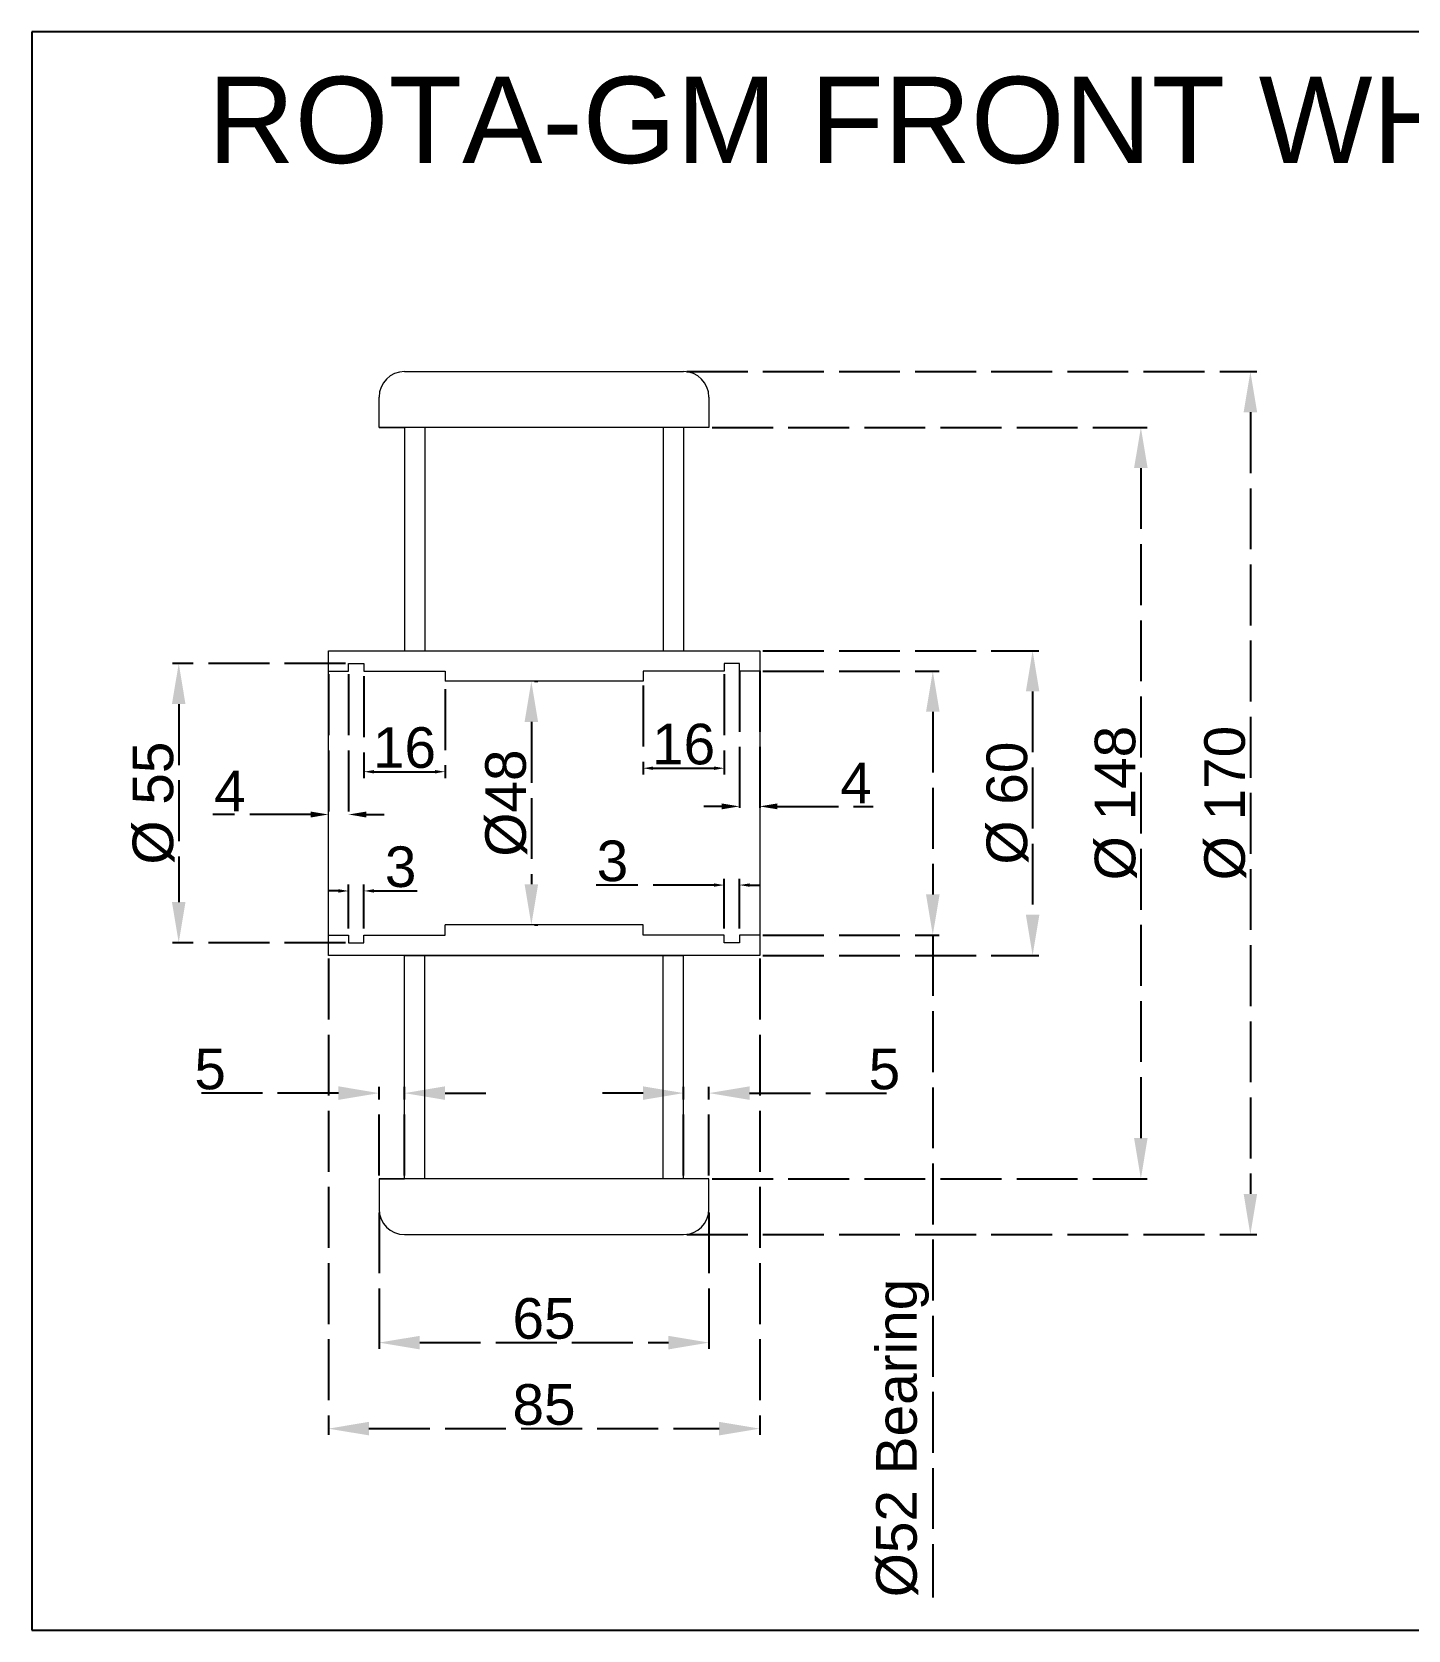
# Model space of a CAD drawing. Header units: millimetres. Extents: x 1123 to 8668, y 987 to 6637.
# Drawn here: x 2027.3 to 2298.4, y 3064.1 to 3378.9 of the extents above; entities that cross this region are included whole.
import ezdxf

# ---------------------------------------------------------------- set-up
doc = ezdxf.new("R2010")
doc.units = ezdxf.units.MM
doc.linetypes.add('ACAD_ISO02W100', pattern=[15, 12, -3])
doc.layers.get('0').update_dxf_attribs({"true_color": 0xc2ced6})
doc.styles.get("Standard").update_dxf_attribs({"font": 'arial.ttf'})
doc.dimstyles.new('gowri shankar', dxfattribs={"dimtxt": 8, "dimasz": 8, "dimexe": 1.25, "dimexo": 0.625, "dimtad": 1, "dimtxsty": 'Standard', "dimcen": 2.5, "dimadec": 0, "dimazin": 0, "dimtfac": 1, "dimtofl": 0, "dimtmove": 0, "dimatfit": 3, "dimfxl": 1, "dimarcsym": 0})

# ---------------------------------------------------------------- blocks, each defined once
blk = doc.blocks.new('*D24')
at = {"color": 0, "linetype": 'ACAD_ISO02W100', "lineweight": -2, "transparency": 16777216}
for p, q in [((2156.32, 3312), (2268.62, 3312)), ((2267.37, 3304), (2267.37, 3150)), ((2156.32, 3142), (2268.62, 3142))]:
    blk.add_line(p, q, dxfattribs=at)
at = {"color": 0, "linetype": 'ACAD_ISO02W100', "transparency": 16777216}
for points in [[(2266.04, 3304), (2268.7, 3304), (2267.37, 3312)], [(2266.04, 3150), (2268.7, 3150), (2267.37, 3142)]]:
    blk.add_solid(points, dxfattribs=at)
at = {"layer": 'Defpoints', "color": 0, "linetype": 'ACAD_ISO02W100', "transparency": 16777216}
for p in [(2155.69, 3312), (2155.69, 3142), (2267.37, 3142)]:
    blk.add_point(p, dxfattribs=at)
at = {"color": 0, "linetype": 'ACAD_ISO02W100', "lineweight": 15, "transparency": 16777216, "insert": (2262.44, 3227), "char_height": 8, "attachment_point": 5, "rotation": 90}
blk.add_mtext('%%C 170', dxfattribs=at)
blk = doc.blocks.new('*D55')
at = {"color": 0, "linetype": 'ACAD_ISO02W100', "lineweight": -2, "transparency": 16777216}
for p, q in [((2161.32, 3301), (2247.04, 3301)), ((2245.79, 3293), (2245.79, 3161)), ((2161.32, 3153), (2247.04, 3153))]:
    blk.add_line(p, q, dxfattribs=at)
at = {"color": 0, "linetype": 'ACAD_ISO02W100', "transparency": 16777216}
for points in [[(2244.45, 3293), (2247.12, 3293), (2245.79, 3301)], [(2244.45, 3161), (2247.12, 3161), (2245.79, 3153)]]:
    blk.add_solid(points, dxfattribs=at)
at = {"layer": 'Defpoints', "color": 0, "linetype": 'ACAD_ISO02W100', "transparency": 16777216}
for p in [(2160.69, 3301), (2160.69, 3153), (2245.79, 3153)]:
    blk.add_point(p, dxfattribs=at)
at = {"color": 0, "linetype": 'ACAD_ISO02W100', "lineweight": 15, "transparency": 16777216, "insert": (2240.85, 3227), "char_height": 8, "attachment_point": 5, "rotation": 90}
blk.add_mtext('%%C 148', dxfattribs=at)
blk = doc.blocks.new('*D56')
at = {"color": 0, "linetype": 'ACAD_ISO02W100', "lineweight": -2, "transparency": 16777216}
for p, q in [((2171.32, 3257), (2225.71, 3257)), ((2224.46, 3249), (2224.46, 3205)), ((2171.32, 3197), (2225.71, 3197))]:
    blk.add_line(p, q, dxfattribs=at)
at = {"color": 0, "linetype": 'ACAD_ISO02W100', "transparency": 16777216}
for points in [[(2223.13, 3249), (2225.79, 3249), (2224.46, 3257)], [(2223.13, 3205), (2225.79, 3205), (2224.46, 3197)]]:
    blk.add_solid(points, dxfattribs=at)
at = {"layer": 'Defpoints', "color": 0, "linetype": 'ACAD_ISO02W100', "transparency": 16777216}
for p in [(2170.69, 3257), (2170.69, 3197), (2224.46, 3197)]:
    blk.add_point(p, dxfattribs=at)
at = {"color": 0, "linetype": 'ACAD_ISO02W100', "lineweight": 15, "transparency": 16777216, "insert": (2219.53, 3227), "char_height": 8, "attachment_point": 5, "rotation": 90}
blk.add_mtext('%%C 60', dxfattribs=at)
blk = doc.blocks.new('*D57')
at = {"color": 0, "linetype": 'ACAD_ISO02W100', "lineweight": -2, "transparency": 16777216}
for p, q in [((2171.32, 3253), (2206.04, 3253)), ((2204.79, 3245), (2204.79, 3209)), ((2171.32, 3201), (2206.04, 3201)), ((2204.79, 3201), (2204.79, 3070.52))]:
    blk.add_line(p, q, dxfattribs=at)
at = {"color": 0, "linetype": 'ACAD_ISO02W100', "transparency": 16777216}
for points in [[(2203.46, 3245), (2206.13, 3245), (2204.79, 3253)], [(2203.46, 3209), (2206.13, 3209), (2204.79, 3201)]]:
    blk.add_solid(points, dxfattribs=at)
at = {"layer": 'Defpoints', "color": 0, "linetype": 'ACAD_ISO02W100', "transparency": 16777216}
for p in [(2170.69, 3253), (2170.69, 3201), (2204.79, 3201)]:
    blk.add_point(p, dxfattribs=at)
at = {"color": 0, "linetype": 'ACAD_ISO02W100', "lineweight": 15, "transparency": 16777216, "insert": (2198.84, 3101.92), "char_height": 8, "attachment_point": 5, "rotation": 90}
blk.add_mtext('%%C52 Bearing', dxfattribs=at)
blk = doc.blocks.new('*D25')
at = {"color": 0, "linetype": 'ACAD_ISO02W100', "lineweight": -2, "transparency": 16777216}
for p, q in [((2095.69, 3146.37), (2095.69, 3119.46)), ((2160.69, 3146.37), (2160.69, 3119.46)), ((2103.69, 3120.71), (2152.69, 3120.71))]:
    blk.add_line(p, q, dxfattribs=at)
at = {"color": 0, "linetype": 'ACAD_ISO02W100', "transparency": 16777216}
for points in [[(2103.69, 3122.04), (2103.69, 3119.37), (2095.69, 3120.71)], [(2152.69, 3122.04), (2152.69, 3119.37), (2160.69, 3120.71)]]:
    blk.add_solid(points, dxfattribs=at)
at = {"layer": 'Defpoints', "color": 0, "linetype": 'ACAD_ISO02W100', "transparency": 16777216}
for p in [(2095.69, 3147), (2160.69, 3147), (2160.69, 3120.71)]:
    blk.add_point(p, dxfattribs=at)
at = {"color": 0, "linetype": 'ACAD_ISO02W100', "lineweight": 15, "transparency": 16777216, "insert": (2128.19, 3125.42), "char_height": 8, "attachment_point": 5}
blk.add_mtext('65', dxfattribs=at)
blk = doc.blocks.new('*D58')
at = {"color": 0, "linetype": 'ACAD_ISO02W100', "lineweight": -2, "transparency": 16777216}
for p, q in [((2085.69, 3196.37), (2085.69, 3102.51)), ((2170.69, 3196.37), (2170.69, 3102.51)), ((2093.69, 3103.76), (2162.69, 3103.76))]:
    blk.add_line(p, q, dxfattribs=at)
at = {"color": 0, "linetype": 'ACAD_ISO02W100', "transparency": 16777216}
for points in [[(2093.69, 3105.1), (2093.69, 3102.43), (2085.69, 3103.76)], [(2162.69, 3105.1), (2162.69, 3102.43), (2170.69, 3103.76)]]:
    blk.add_solid(points, dxfattribs=at)
at = {"layer": 'Defpoints', "color": 0, "linetype": 'ACAD_ISO02W100', "transparency": 16777216}
for p in [(2085.69, 3197), (2170.69, 3197), (2170.69, 3103.76)]:
    blk.add_point(p, dxfattribs=at)
at = {"color": 0, "linetype": 'ACAD_ISO02W100', "lineweight": 15, "transparency": 16777216, "insert": (2128.19, 3108.47), "char_height": 8, "attachment_point": 5}
blk.add_mtext('85', dxfattribs=at)
blk = doc.blocks.new('*D59')
at = {"color": 0, "linetype": 'ACAD_ISO02W100', "lineweight": -2, "transparency": 16777216}
for p, q in [((2095.69, 3153.62), (2095.69, 3171.11)), ((2100.69, 3153.62), (2100.69, 3171.11)), ((2087.69, 3169.86), (2059.12, 3169.86)), ((2108.69, 3169.86), (2116.69, 3169.86))]:
    blk.add_line(p, q, dxfattribs=at)
at = {"color": 0, "linetype": 'ACAD_ISO02W100', "transparency": 16777216}
for points in [[(2087.69, 3171.2), (2087.69, 3168.53), (2095.69, 3169.86)], [(2108.69, 3171.2), (2108.69, 3168.53), (2100.69, 3169.86)]]:
    blk.add_solid(points, dxfattribs=at)
at = {"layer": 'Defpoints', "color": 0, "linetype": 'ACAD_ISO02W100', "transparency": 16777216}
for p in [(2100.69, 3169.86), (2095.69, 3153), (2100.69, 3153)]:
    blk.add_point(p, dxfattribs=at)
at = {"color": 0, "linetype": 'ACAD_ISO02W100', "lineweight": 15, "transparency": 16777216, "insert": (2062.4, 3174.56), "char_height": 8, "attachment_point": 5}
blk.add_mtext('5', dxfattribs=at)
blk = doc.blocks.new('*D6')
at = {"color": 0, "linetype": 'ACAD_ISO02W100', "lineweight": -2, "transparency": 16777216}
for p, q in [((2155.69, 3153.62), (2155.69, 3171.11)), ((2160.69, 3153.62), (2160.69, 3171.11)), ((2147.69, 3169.86), (2139.69, 3169.86)), ((2168.69, 3169.86), (2198.55, 3169.86))]:
    blk.add_line(p, q, dxfattribs=at)
at = {"color": 0, "linetype": 'ACAD_ISO02W100', "transparency": 16777216}
for points in [[(2147.69, 3171.2), (2147.69, 3168.53), (2155.69, 3169.86)], [(2168.69, 3171.2), (2168.69, 3168.53), (2160.69, 3169.86)]]:
    blk.add_solid(points, dxfattribs=at)
at = {"layer": 'Defpoints', "color": 0, "linetype": 'ACAD_ISO02W100', "transparency": 16777216}
for p in [(2160.69, 3169.86), (2155.69, 3153), (2160.69, 3153)]:
    blk.add_point(p, dxfattribs=at)
at = {"color": 0, "linetype": 'ACAD_ISO02W100', "lineweight": 15, "transparency": 16777216, "insert": (2195.27, 3174.56), "char_height": 8, "attachment_point": 5}
blk.add_mtext('5', dxfattribs=at)
blk = doc.blocks.new('*D7')
at = {"color": 0, "linetype": 'ACAD_ISO02W100', "lineweight": -2, "transparency": 16777216}
for p, q in [((2085.69, 3252.37), (2085.69, 3223.5)), ((2089.69, 3252.37), (2089.69, 3223.5)), ((2082.19, 3224.75), (2062.91, 3224.75)), ((2093.19, 3224.75), (2096.69, 3224.75))]:
    blk.add_line(p, q, dxfattribs=at)
at = {"color": 0, "linetype": 'ACAD_ISO02W100', "transparency": 16777216}
for points in [[(2082.19, 3225.33), (2082.19, 3224.16), (2085.69, 3224.75)], [(2093.19, 3225.33), (2093.19, 3224.16), (2089.69, 3224.75)]]:
    blk.add_solid(points, dxfattribs=at)
at = {"layer": 'Defpoints', "color": 0, "linetype": 'ACAD_ISO02W100', "transparency": 16777216}
for p in [(2085.69, 3253), (2089.69, 3253), (2089.69, 3224.75)]:
    blk.add_point(p, dxfattribs=at)
at = {"color": 0, "linetype": 'ACAD_ISO02W100', "lineweight": 15, "transparency": 16777216, "insert": (2066.3, 3229.37), "char_height": 8, "attachment_point": 5}
blk.add_mtext('4', dxfattribs=at)
blk = doc.blocks.new('*D8')
at = {"color": 0, "linetype": 'ACAD_ISO02W100', "lineweight": -2, "transparency": 16777216}
for p, q in [((2092.69, 3251.98), (2092.69, 3231.93)), ((2108.69, 3249.45), (2108.69, 3231.93)), ((2094.69, 3233.18), (2106.69, 3233.18))]:
    blk.add_line(p, q, dxfattribs=at)
at = {"color": 0, "linetype": 'ACAD_ISO02W100', "transparency": 16777216}
for points in [[(2094.69, 3233.51), (2094.69, 3232.84), (2092.69, 3233.18)], [(2106.69, 3233.51), (2106.69, 3232.84), (2108.69, 3233.18)]]:
    blk.add_solid(points, dxfattribs=at)
at = {"layer": 'Defpoints', "color": 0, "linetype": 'ACAD_ISO02W100', "transparency": 16777216}
for p in [(2092.69, 3252.6), (2108.69, 3250.08), (2108.69, 3233.18)]:
    blk.add_point(p, dxfattribs=at)
at = {"color": 0, "linetype": 'ACAD_ISO02W100', "lineweight": 15, "transparency": 16777216, "insert": (2100.69, 3237.89), "char_height": 8, "attachment_point": 5}
blk.add_mtext('16', dxfattribs=at)
blk = doc.blocks.new('*D9')
at = {"color": 0, "linetype": 'ACAD_ISO02W100', "lineweight": -2, "transparency": 16777216}
for p, q in [((2163.69, 3252.37), (2163.69, 3232.62)), ((2147.69, 3250.14), (2147.69, 3232.62)), ((2149.69, 3233.87), (2161.69, 3233.87))]:
    blk.add_line(p, q, dxfattribs=at)
at = {"color": 0, "linetype": 'ACAD_ISO02W100', "transparency": 16777216}
for points in [[(2149.69, 3234.2), (2149.69, 3233.53), (2147.69, 3233.87)], [(2161.69, 3234.2), (2161.69, 3233.53), (2163.69, 3233.87)]]:
    blk.add_solid(points, dxfattribs=at)
at = {"layer": 'Defpoints', "color": 0, "linetype": 'ACAD_ISO02W100', "transparency": 16777216}
for p in [(2163.69, 3253), (2147.69, 3250.77), (2163.69, 3233.87)]:
    blk.add_point(p, dxfattribs=at)
at = {"color": 0, "linetype": 'ACAD_ISO02W100', "lineweight": 15, "transparency": 16777216, "insert": (2155.69, 3238.57), "char_height": 8, "attachment_point": 5}
blk.add_mtext('16', dxfattribs=at)
blk = doc.blocks.new('*D10')
at = {"color": 0, "linetype": 'ACAD_ISO02W100', "lineweight": -2, "transparency": 16777216}
for p, q in [((2087.69, 3209.69), (2085.69, 3209.69)), ((2089.69, 3202.3), (2089.69, 3210.94)), ((2092.69, 3202.3), (2092.69, 3210.94)), ((2094.69, 3209.69), (2103.18, 3209.69))]:
    blk.add_line(p, q, dxfattribs=at)
at = {"color": 0, "linetype": 'ACAD_ISO02W100', "transparency": 16777216}
for points in [[(2087.69, 3210.03), (2087.69, 3209.36), (2089.69, 3209.69)], [(2094.69, 3210.03), (2094.69, 3209.36), (2092.69, 3209.69)]]:
    blk.add_solid(points, dxfattribs=at)
at = {"layer": 'Defpoints', "color": 0, "linetype": 'ACAD_ISO02W100', "transparency": 16777216}
for p in [(2092.69, 3209.69), (2089.69, 3201.68), (2092.69, 3201.68)]:
    blk.add_point(p, dxfattribs=at)
at = {"color": 0, "linetype": 'ACAD_ISO02W100', "lineweight": 15, "transparency": 16777216, "insert": (2099.93, 3214.41), "char_height": 8, "attachment_point": 5}
blk.add_mtext('3', dxfattribs=at)
blk = doc.blocks.new('*D11')
at = {"color": 0, "linetype": 'ACAD_ISO02W100', "lineweight": -2, "transparency": 16777216}
for p, q in [((2126.32, 3251), (2126.94, 3251)), ((2125.69, 3243), (2125.69, 3211)), ((2126.32, 3203), (2126.94, 3203))]:
    blk.add_line(p, q, dxfattribs=at)
at = {"color": 0, "linetype": 'ACAD_ISO02W100', "transparency": 16777216}
for points in [[(2124.36, 3243), (2127.02, 3243), (2125.69, 3251)], [(2124.36, 3211), (2127.02, 3211), (2125.69, 3203)]]:
    blk.add_solid(points, dxfattribs=at)
at = {"layer": 'Defpoints', "color": 0, "linetype": 'ACAD_ISO02W100', "transparency": 16777216}
for p in [(2125.69, 3251), (2125.69, 3203), (2125.69, 3203)]:
    blk.add_point(p, dxfattribs=at)
at = {"color": 0, "linetype": 'ACAD_ISO02W100', "lineweight": 15, "transparency": 16777216, "insert": (2120.76, 3227), "char_height": 8, "attachment_point": 5, "rotation": 90}
blk.add_mtext('%%C48', dxfattribs=at)
blk = doc.blocks.new('*D12')
at = {"color": 0, "linetype": 'ACAD_ISO02W100', "lineweight": -2, "transparency": 16777216}
for p, q in [((2166.69, 3253.06), (2166.69, 3225.1)), ((2170.69, 3253.06), (2170.69, 3225.1)), ((2163.19, 3226.35), (2159.69, 3226.35)), ((2174.19, 3226.35), (2193.06, 3226.35))]:
    blk.add_line(p, q, dxfattribs=at)
at = {"color": 0, "linetype": 'ACAD_ISO02W100', "transparency": 16777216}
for points in [[(2163.19, 3226.93), (2163.19, 3225.77), (2166.69, 3226.35)], [(2174.19, 3226.93), (2174.19, 3225.77), (2170.69, 3226.35)]]:
    blk.add_solid(points, dxfattribs=at)
at = {"layer": 'Defpoints', "color": 0, "linetype": 'ACAD_ISO02W100', "transparency": 16777216}
for p in [(2166.69, 3253.68), (2170.69, 3253.68), (2170.69, 3226.35)]:
    blk.add_point(p, dxfattribs=at)
at = {"color": 0, "linetype": 'ACAD_ISO02W100', "lineweight": 15, "transparency": 16777216, "insert": (2189.67, 3230.97), "char_height": 8, "attachment_point": 5}
blk.add_mtext('4', dxfattribs=at)
blk = doc.blocks.new('*D13')
at = {"color": 0, "linetype": 'ACAD_ISO02W100', "lineweight": -2, "transparency": 16777216}
for p, q in [((2163.69, 3202.3), (2163.69, 3212.1)), ((2166.69, 3202.3), (2166.69, 3212.1)), ((2161.69, 3210.85), (2138.43, 3210.85)), ((2168.69, 3210.85), (2170.69, 3210.85))]:
    blk.add_line(p, q, dxfattribs=at)
at = {"color": 0, "linetype": 'ACAD_ISO02W100', "transparency": 16777216}
for points in [[(2161.69, 3211.18), (2161.69, 3210.52), (2163.69, 3210.85)], [(2168.69, 3211.18), (2168.69, 3210.52), (2166.69, 3210.85)]]:
    blk.add_solid(points, dxfattribs=at)
at = {"layer": 'Defpoints', "color": 0, "linetype": 'ACAD_ISO02W100', "transparency": 16777216}
for p in [(2166.69, 3210.85), (2163.69, 3201.68), (2166.69, 3201.68)]:
    blk.add_point(p, dxfattribs=at)
at = {"color": 0, "linetype": 'ACAD_ISO02W100', "lineweight": 15, "transparency": 16777216, "insert": (2141.67, 3215.56), "char_height": 8, "attachment_point": 5}
blk.add_mtext('3', dxfattribs=at)
blk = doc.blocks.new('*D31')
at = {"color": 0, "linetype": 'ACAD_ISO02W100', "lineweight": -2, "transparency": 16777216}
for p, q in [((2089.07, 3254.5), (2054.96, 3254.5)), ((2056.21, 3246.5), (2056.21, 3207.5)), ((2089.07, 3199.5), (2054.96, 3199.5))]:
    blk.add_line(p, q, dxfattribs=at)
at = {"color": 0, "linetype": 'ACAD_ISO02W100', "transparency": 16777216}
for points in [[(2054.87, 3246.5), (2057.54, 3246.5), (2056.21, 3254.5)], [(2054.87, 3207.5), (2057.54, 3207.5), (2056.21, 3199.5)]]:
    blk.add_solid(points, dxfattribs=at)
at = {"layer": 'Defpoints', "color": 0, "linetype": 'ACAD_ISO02W100', "transparency": 16777216}
for p in [(2089.69, 3254.5), (2056.21, 3199.5), (2089.69, 3199.5)]:
    blk.add_point(p, dxfattribs=at)
at = {"color": 0, "linetype": 'ACAD_ISO02W100', "lineweight": 15, "transparency": 16777216, "insert": (2051.27, 3227), "char_height": 8, "attachment_point": 5, "rotation": 90}
blk.add_mtext('%%C 55', dxfattribs=at)

msp = doc.modelspace()

# ---------------------------------------------------------------- linework, layer by layer
for p, q in [((2027.288, 3378.915), (2027.288, 3064.086)), ((2569.583, 3378.915), (2027.288, 3378.915)), ((2027.288, 3064.086), (2569.583, 3064.086))]:
    msp.add_line(p, q)
at = {"lineweight": 20}
for p, q in [((2100.69, 3311.996), (2155.69, 3311.996)), ((2095.69, 3300.996), (2095.69, 3306.996)), ((2160.69, 3306.996), (2160.69, 3300.996)), ((2160.69, 3300.996), (2095.69, 3300.996)), ((2095.69, 3300.996), (2100.69, 3300.996)), ((2100.69, 3300.996), (2100.69, 3256.996)), ((2104.69, 3300.996), (2104.69, 3256.996)), ((2104.69, 3300.996), (2104.69, 3256.996)), ((2128.19, 3300.996), (2119.047, 3300.996)), ((2151.69, 3300.996), (2151.69, 3256.996)), ((2155.69, 3300.996), (2155.69, 3256.996)), ((2085.69, 3196.996), (2085.69, 3256.996)), ((2085.69, 3256.996), (2170.69, 3256.996)), ((2100.69, 3256.996), (2155.69, 3256.996)), ((2170.69, 3256.996), (2170.69, 3196.996)), ((2085.69, 3252.996), (2089.69, 3252.996)), ((2089.69, 3252.996), (2089.69, 3254.496)), ((2089.69, 3254.496), (2092.69, 3254.496)), ((2092.69, 3254.496), (2092.69, 3252.996)), ((2092.69, 3252.996), (2108.69, 3252.996)), ((2108.69, 3252.996), (2108.69, 3250.996)), ((2163.69, 3252.996), (2147.69, 3252.996)), ((2147.69, 3252.996), (2147.69, 3250.996)), ((2166.69, 3254.496), (2163.69, 3254.496)), ((2163.69, 3254.496), (2163.69, 3252.996)), ((2166.69, 3252.996), (2166.69, 3254.496)), ((2170.69, 3252.996), (2166.69, 3252.996)), ((2147.69, 3250.996), (2108.69, 3250.996)), ((2108.69, 3200.996), (2108.69, 3202.996)), ((2147.69, 3202.996), (2108.69, 3202.996)), ((2147.69, 3200.996), (2147.69, 3202.996)), ((2085.69, 3200.996), (2089.69, 3200.996)), ((2089.69, 3200.996), (2089.69, 3199.496)), ((2089.69, 3199.496), (2092.69, 3199.496)), ((2092.69, 3199.496), (2092.69, 3200.996)), ((2092.69, 3200.996), (2108.69, 3200.996)), ((2163.69, 3200.996), (2147.69, 3200.996)), ((2163.69, 3199.496), (2163.69, 3200.996)), ((2166.69, 3199.496), (2163.69, 3199.496)), ((2170.69, 3200.996), (2166.69, 3200.996)), ((2166.69, 3200.996), (2166.69, 3199.496)), ((2170.69, 3196.996), (2085.69, 3196.996)), ((2100.69, 3152.996), (2100.69, 3196.996)), ((2100.69, 3196.996), (2155.69, 3196.996)), ((2104.69, 3152.996), (2104.69, 3196.996)), ((2104.69, 3152.996), (2104.69, 3196.996)), ((2151.69, 3152.996), (2151.69, 3196.996)), ((2155.69, 3152.996), (2155.69, 3196.996)), ((2160.69, 3152.996), (2095.69, 3152.996)), ((2095.69, 3152.996), (2095.69, 3146.996)), ((2095.69, 3152.996), (2100.69, 3152.996)), ((2128.19, 3152.996), (2116.271, 3152.996)), ((2160.69, 3146.996), (2160.69, 3152.996)), ((2100.69, 3141.996), (2155.69, 3141.996))]:
    msp.add_line(p, q, dxfattribs=at)
for centre, start, end in [((2100.69, 3306.996), 90, 180), ((2155.69, 3306.996), 0, 90), ((2100.69, 3146.996), 180, 270), ((2155.69, 3146.996), 270, 0)]:
    msp.add_arc(centre, 5, start, end, dxfattribs=at)

# ---------------------------------------------------------------- texts
msp.add_text('ROTA-GM FRONT WHEEL DATE:05-07-2024', height=17, dxfattribs=at).set_placement((2061.918, 3353.096))

# ---------------------------------------------------------------- dimensions: what is measured, and where the dimension line sits
at = {"linetype": 'ACAD_ISO02W100', "lineweight": 15}
for base, p1, p2, text, picture, middle in [((2267.372, 3141.996), (2155.69, 3311.996), (2155.69, 3141.996), '%%C <>', '*D24', (2267.372, 3226.996)), ((2245.788, 3152.996), (2160.69, 3300.996), (2160.69, 3152.996), '%%C <>', '*D55', (2245.788, 3226.996)), ((2204.792, 3200.996), (2170.69, 3252.996), (2170.69, 3200.996), '%%C<> Bearing', '*D57', (2204.792, 3101.916))]:
    dim = msp.add_linear_dim(base=base, p1=p1, p2=p2, angle=90, text=text, dimstyle='gowri shankar', dxfattribs=at)
    dim.commit()
    dim.dimension.update_dxf_attribs({"geometry": picture, "text_midpoint": middle, "dimtype": 160})
for base, p1, p2, text, picture, middle in [((2224.461, 3196.996), (2170.69, 3256.996), (2170.69, 3196.996), '%%C <>', '*D56', (2219.527, 3226.996)), ((2056.208, 3199.496), (2089.69, 3254.496), (2089.69, 3199.496), '%%C <>', '*D31', (2051.274, 3226.996)), ((2125.69, 3202.996), (2125.69, 3250.996), (2125.69, 3202.996), '%%C<>', '*D11', (2120.757, 3226.996))]:
    dim = msp.add_linear_dim(base=base, p1=p1, p2=p2, angle=90, text=text, dimstyle='gowri shankar', dxfattribs=at)
    dim.commit()
    dim.dimension.update_dxf_attribs({"geometry": picture, "text_midpoint": middle})
for base, p1, p2, override, picture, middle in [((2089.69, 3224.747), (2085.69, 3252.996), (2089.69, 3252.996), {"dimasz": 3.5}, '*D7', (2066.299, 3224.747)), ((2108.69, 3233.177), (2092.69, 3252.604), (2108.69, 3250.077), {"dimasz": 2}, '*D8', (2100.69, 3233.177)), ((2170.69, 3226.35), (2166.69, 3253.684), (2170.69, 3253.684), {"dimasz": 3.5}, '*D12', (2189.666, 3226.35)), ((2166.69, 3210.851), (2163.69, 3201.679), (2166.69, 3201.679), {"dimasz": 2}, '*D13', (2141.671, 3210.851))]:
    dim = msp.add_linear_dim(base=base, p1=p1, p2=p2, dimstyle='gowri shankar', override=override, dxfattribs=at)
    dim.commit()
    dim.dimension.update_dxf_attribs({"geometry": picture, "text_midpoint": middle, "dimtype": 160})
for base, p1, p2, picture, middle in [((2163.69, 3233.865), (2147.69, 3250.765), (2163.69, 3252.996), '*D9', (2155.69, 3238.575)), ((2092.69, 3209.694), (2089.69, 3201.679), (2092.69, 3201.679), '*D10', (2099.935, 3214.406))]:
    dim = msp.add_linear_dim(base=base, p1=p1, p2=p2, dimstyle='gowri shankar', override={"dimasz": 2}, dxfattribs=at)
    dim.commit()
    dim.dimension.update_dxf_attribs({"geometry": picture, "text_midpoint": middle})
for base, p1, p2, picture, middle in [((2170.69, 3103.765), (2085.69, 3196.996), (2170.69, 3196.996), '*D58', (2128.19, 3108.475)), ((2160.69, 3120.708), (2095.69, 3146.996), (2160.69, 3146.996), '*D25', (2128.19, 3125.418))]:
    dim = msp.add_linear_dim(base=base, p1=p1, p2=p2, dimstyle='gowri shankar', dxfattribs=at)
    dim.commit()
    dim.dimension.update_dxf_attribs({"geometry": picture, "text_midpoint": middle})
for base, p1, p2, picture, middle in [((2100.69, 3169.864), (2095.69, 3152.996), (2100.69, 3152.996), '*D59', (2062.402, 3169.864)), ((2160.69, 3169.864), (2155.69, 3152.996), (2160.69, 3152.996), '*D6', (2195.274, 3169.864))]:
    dim = msp.add_linear_dim(base=base, p1=p1, p2=p2, dimstyle='gowri shankar', dxfattribs=at)
    dim.commit()
    dim.dimension.update_dxf_attribs({"geometry": picture, "text_midpoint": middle, "dimtype": 160})

doc.saveas('drawing.dxf')
